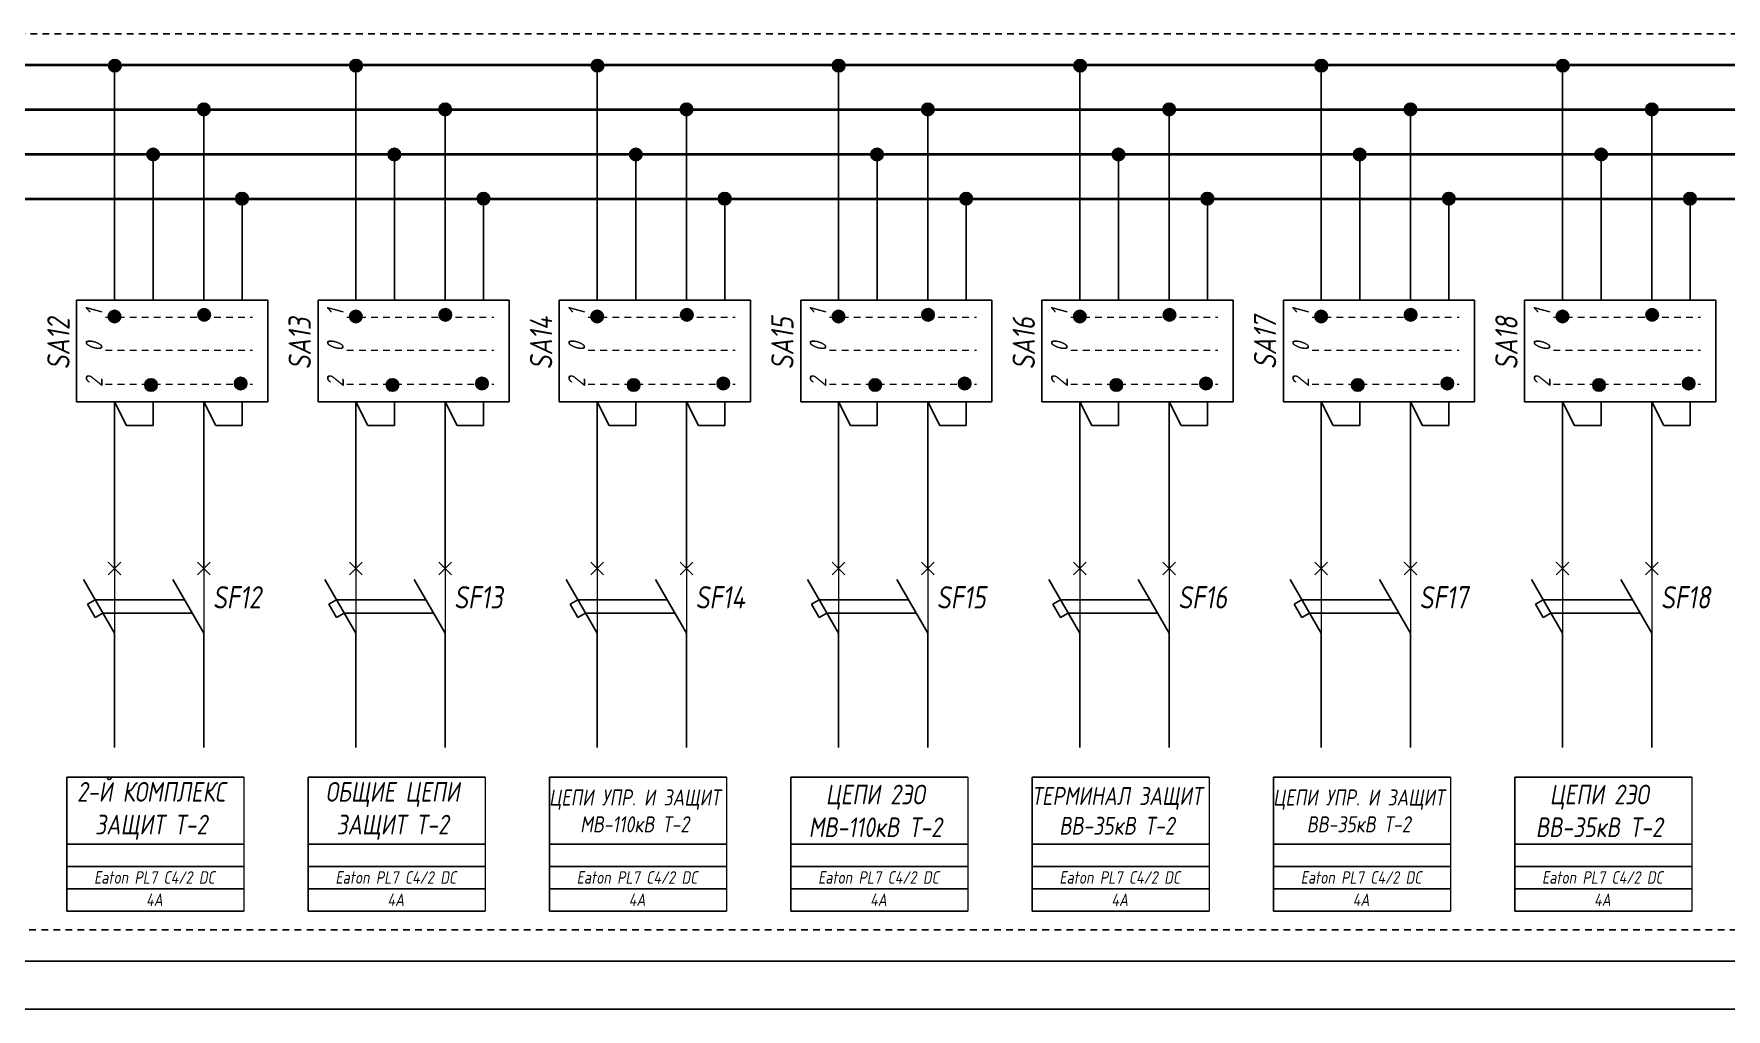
# Model space of a CAD drawing. Header units: millimetres. Extents: x 9 to 2240, y -207 to 4598.
# Drawn here: x 1487.4 to 1676.8, y 4023.9 to 4133.1 of the extents above; entities that cross this region are included whole.
import ezdxf

# ---------------------------------------------------------------- set-up
doc = ezdxf.new("R2010")
doc.units = ezdxf.units.MM
doc.linetypes.add('JIS_02_0.7', pattern=[1.35, 0.75, -0.6])
doc.layers.add('Разрывы', color=10, linetype='Continuous')
doc.styles.add('eskdw', font='', dxfattribs={"oblique": 10})
doc.styles.add('GOST', font='', dxfattribs={"oblique": 10, "height": 2.5})
doc.styles.get("Standard").update_dxf_attribs({"font": '', "oblique": 10, "height": 2.5})
doc.styles.add('Гост', font='', dxfattribs={"oblique": 10, "height": 1.4})
doc.styles.get('eskdw').set_extended_font_data('GOST type A')
doc.styles.get('GOST').set_extended_font_data('GOST type A')
doc.styles.get('Standard').set_extended_font_data('GOST type A')
doc.styles.get('Гост').set_extended_font_data('GOST type A')

msp = doc.modelspace()

# ---------------------------------------------------------------- hatches: boundary and pattern name
for points in [[(1497.15, 4129.56, 1), (1495.75, 4129.56, 1)], [(1497.15, 4129.56, 1), (1495.75, 4129.56, 1)], [(1524.16, 4129.56, 1), (1522.76, 4129.56, 1)], [(1524.16, 4129.56, 1), (1522.76, 4129.56, 1)], [(1551.18, 4129.56, 1), (1549.78, 4129.56, 1)], [(1551.18, 4129.56, 1), (1549.78, 4129.56, 1)], [(1578.19, 4129.56, 1), (1576.79, 4129.56, 1)], [(1578.19, 4129.56, 1), (1576.79, 4129.56, 1)], [(1605.21, 4129.56, 1), (1603.81, 4129.56, 1)], [(1605.21, 4129.56, 1), (1603.81, 4129.56, 1)], [(1632.22, 4129.56, 1), (1630.82, 4129.56, 1)], [(1632.22, 4129.56, 1), (1630.82, 4129.56, 1)], [(1659.24, 4129.56, 1), (1657.84, 4129.56, 1)], [(1659.24, 4129.56, 1), (1657.84, 4129.56, 1)], [(1507.12, 4124.67, 1), (1505.72, 4124.67, 1)], [(1507.12, 4124.67, 1), (1505.72, 4124.67, 1)], [(1534.14, 4124.67, 1), (1532.74, 4124.67, 1)], [(1534.14, 4124.67, 1), (1532.74, 4124.67, 1)], [(1561.15, 4124.67, 1), (1559.75, 4124.67, 1)], [(1561.15, 4124.67, 1), (1559.75, 4124.67, 1)], [(1588.17, 4124.67, 1), (1586.77, 4124.67, 1)], [(1588.17, 4124.67, 1), (1586.77, 4124.67, 1)], [(1615.18, 4124.67, 1), (1613.78, 4124.67, 1)], [(1615.18, 4124.67, 1), (1613.78, 4124.67, 1)], [(1642.2, 4124.67, 1), (1640.8, 4124.67, 1)], [(1642.2, 4124.67, 1), (1640.8, 4124.67, 1)], [(1669.21, 4124.67, 1), (1667.81, 4124.67, 1)], [(1669.21, 4124.67, 1), (1667.81, 4124.67, 1)], [(1501.44, 4119.63, 1), (1500.04, 4119.63, 1)], [(1501.44, 4119.63, 1), (1500.04, 4119.63, 1)], [(1528.45, 4119.63, 1), (1527.05, 4119.63, 1)], [(1528.45, 4119.63, 1), (1527.05, 4119.63, 1)], [(1555.47, 4119.63, 1), (1554.07, 4119.63, 1)], [(1555.47, 4119.63, 1), (1554.07, 4119.63, 1)], [(1582.48, 4119.63, 1), (1581.08, 4119.63, 1)], [(1582.48, 4119.63, 1), (1581.08, 4119.63, 1)], [(1609.5, 4119.63, 1), (1608.1, 4119.63, 1)], [(1609.5, 4119.63, 1), (1608.1, 4119.63, 1)], [(1636.51, 4119.63, 1), (1635.11, 4119.63, 1)], [(1636.51, 4119.63, 1), (1635.11, 4119.63, 1)], [(1663.53, 4119.63, 1), (1662.13, 4119.63, 1)], [(1663.53, 4119.63, 1), (1662.13, 4119.63, 1)], [(1511.4, 4114.68, 1), (1510, 4114.68, 1)], [(1511.4, 4114.68, 1), (1510, 4114.68, 1)], [(1538.42, 4114.68, 1), (1537.02, 4114.68, 1)], [(1538.42, 4114.68, 1), (1537.02, 4114.68, 1)], [(1565.43, 4114.68, 1), (1564.03, 4114.68, 1)], [(1565.43, 4114.68, 1), (1564.03, 4114.68, 1)], [(1592.45, 4114.68, 1), (1591.05, 4114.68, 1)], [(1592.45, 4114.68, 1), (1591.05, 4114.68, 1)], [(1619.46, 4114.68, 1), (1618.06, 4114.68, 1)], [(1619.46, 4114.68, 1), (1618.06, 4114.68, 1)], [(1646.48, 4114.68, 1), (1645.08, 4114.68, 1)], [(1646.48, 4114.68, 1), (1645.08, 4114.68, 1)], [(1673.49, 4114.68, 1), (1672.09, 4114.68, 1)], [(1673.49, 4114.68, 1), (1672.09, 4114.68, 1)], [(1496.42, 4102.19, 1), (1496.42, 4100.79, 1)], [(1496.42, 4102.19, 1), (1496.42, 4100.79, 1)], [(1496.42, 4102.19, 1), (1496.42, 4100.79, 1)], [(1506.45, 4102.37, 1), (1506.45, 4100.97, 1)], [(1506.45, 4102.37, 1), (1506.45, 4100.97, 1)], [(1506.45, 4102.37, 1), (1506.45, 4100.97, 1)], [(1523.44, 4102.19, 1), (1523.44, 4100.79, 1)], [(1523.44, 4102.19, 1), (1523.44, 4100.79, 1)], [(1523.44, 4102.19, 1), (1523.44, 4100.79, 1)], [(1533.46, 4102.37, 1), (1533.46, 4100.97, 1)], [(1533.46, 4102.37, 1), (1533.46, 4100.97, 1)], [(1533.46, 4102.37, 1), (1533.46, 4100.97, 1)], [(1550.45, 4102.19, 1), (1550.45, 4100.79, 1)], [(1550.45, 4102.19, 1), (1550.45, 4100.79, 1)], [(1550.45, 4102.19, 1), (1550.45, 4100.79, 1)], [(1560.48, 4102.37, 1), (1560.48, 4100.97, 1)], [(1560.48, 4102.37, 1), (1560.48, 4100.97, 1)], [(1560.48, 4102.37, 1), (1560.48, 4100.97, 1)], [(1577.47, 4102.19, 1), (1577.47, 4100.79, 1)], [(1577.47, 4102.19, 1), (1577.47, 4100.79, 1)], [(1577.47, 4102.19, 1), (1577.47, 4100.79, 1)], [(1587.49, 4102.37, 1), (1587.49, 4100.97, 1)], [(1587.49, 4102.37, 1), (1587.49, 4100.97, 1)], [(1587.49, 4102.37, 1), (1587.49, 4100.97, 1)], [(1604.48, 4102.19, 1), (1604.48, 4100.79, 1)], [(1604.48, 4102.19, 1), (1604.48, 4100.79, 1)], [(1604.48, 4102.19, 1), (1604.48, 4100.79, 1)], [(1614.51, 4102.37, 1), (1614.51, 4100.97, 1)], [(1614.51, 4102.37, 1), (1614.51, 4100.97, 1)], [(1614.51, 4102.37, 1), (1614.51, 4100.97, 1)], [(1631.5, 4102.19, 1), (1631.5, 4100.79, 1)], [(1631.5, 4102.19, 1), (1631.5, 4100.79, 1)], [(1631.5, 4102.19, 1), (1631.5, 4100.79, 1)], [(1641.52, 4102.37, 1), (1641.52, 4100.97, 1)], [(1641.52, 4102.37, 1), (1641.52, 4100.97, 1)], [(1641.52, 4102.37, 1), (1641.52, 4100.97, 1)], [(1658.51, 4102.19, 1), (1658.51, 4100.79, 1)], [(1658.51, 4102.19, 1), (1658.51, 4100.79, 1)], [(1658.51, 4102.19, 1), (1658.51, 4100.79, 1)], [(1668.54, 4102.37, 1), (1668.54, 4100.97, 1)], [(1668.54, 4102.37, 1), (1668.54, 4100.97, 1)], [(1668.54, 4102.37, 1), (1668.54, 4100.97, 1)], [(1500.51, 4094.52, 1), (1500.51, 4093.12, 1)], [(1500.51, 4094.52, 1), (1500.51, 4093.12, 1)], [(1500.51, 4094.52, 1), (1500.51, 4093.12, 1)], [(1510.54, 4094.69, 1), (1510.54, 4093.29, 1)], [(1510.54, 4094.69, 1), (1510.54, 4093.29, 1)], [(1510.54, 4094.69, 1), (1510.54, 4093.29, 1)], [(1527.53, 4094.52, 1), (1527.53, 4093.12, 1)], [(1527.53, 4094.52, 1), (1527.53, 4093.12, 1)], [(1527.53, 4094.52, 1), (1527.53, 4093.12, 1)], [(1537.55, 4094.69, 1), (1537.55, 4093.29, 1)], [(1537.55, 4094.69, 1), (1537.55, 4093.29, 1)], [(1537.55, 4094.69, 1), (1537.55, 4093.29, 1)], [(1554.54, 4094.52, 1), (1554.54, 4093.12, 1)], [(1554.54, 4094.52, 1), (1554.54, 4093.12, 1)], [(1554.54, 4094.52, 1), (1554.54, 4093.12, 1)], [(1564.57, 4094.69, 1), (1564.57, 4093.29, 1)], [(1564.57, 4094.69, 1), (1564.57, 4093.29, 1)], [(1564.57, 4094.69, 1), (1564.57, 4093.29, 1)], [(1581.56, 4094.52, 1), (1581.56, 4093.12, 1)], [(1581.56, 4094.52, 1), (1581.56, 4093.12, 1)], [(1581.56, 4094.52, 1), (1581.56, 4093.12, 1)], [(1591.58, 4094.69, 1), (1591.58, 4093.29, 1)], [(1591.58, 4094.69, 1), (1591.58, 4093.29, 1)], [(1591.58, 4094.69, 1), (1591.58, 4093.29, 1)], [(1608.57, 4094.52, 1), (1608.57, 4093.12, 1)], [(1608.57, 4094.52, 1), (1608.57, 4093.12, 1)], [(1608.57, 4094.52, 1), (1608.57, 4093.12, 1)], [(1618.6, 4094.69, 1), (1618.6, 4093.29, 1)], [(1618.6, 4094.69, 1), (1618.6, 4093.29, 1)], [(1618.6, 4094.69, 1), (1618.6, 4093.29, 1)], [(1635.59, 4094.52, 1), (1635.59, 4093.12, 1)], [(1635.59, 4094.52, 1), (1635.59, 4093.12, 1)], [(1635.59, 4094.52, 1), (1635.59, 4093.12, 1)], [(1645.61, 4094.69, 1), (1645.61, 4093.29, 1)], [(1645.61, 4094.69, 1), (1645.61, 4093.29, 1)], [(1645.61, 4094.69, 1), (1645.61, 4093.29, 1)], [(1662.6, 4094.52, 1), (1662.6, 4093.12, 1)], [(1662.6, 4094.52, 1), (1662.6, 4093.12, 1)], [(1662.6, 4094.52, 1), (1662.6, 4093.12, 1)], [(1672.63, 4094.69, 1), (1672.63, 4093.29, 1)], [(1672.63, 4094.69, 1), (1672.63, 4093.29, 1)], [(1672.63, 4094.69, 1), (1672.63, 4093.29, 1)]]:
    msp.add_hatch(color=256).paths.add_polyline_path(points)

# ---------------------------------------------------------------- linework, layer by layer
at = {"linetype": 'JIS_02_0.7'}
for p, q in [((1927.85, 4133.13), (1171.84, 4133.13)), ((1172.33, 4032.81), (2075.97, 4032.81))]:
    msp.add_line(p, q, dxfattribs=at)
at = {"lineweight": 40}
for p, q in [((1191.57, 4129.67), (2065.66, 4129.67)), ((1191.57, 4124.67), (2065.66, 4124.67)), ((1191.57, 4119.67), (2065.66, 4119.67)), ((1191.57, 4114.67), (2065.66, 4114.67))]:
    msp.add_line(p, q, dxfattribs=at)
for p, q in [((1496.42, 4103.32), (1496.42, 4129.67)), ((1523.44, 4103.32), (1523.44, 4129.67)), ((1550.45, 4103.32), (1550.45, 4129.67)), ((1577.47, 4103.32), (1577.47, 4129.67)), ((1604.48, 4103.32), (1604.48, 4129.67)), ((1631.5, 4103.32), (1631.5, 4129.67)), ((1658.51, 4103.32), (1658.51, 4129.67)), ((1506.42, 4103.38), (1506.42, 4124.73)), ((1533.44, 4103.38), (1533.44, 4124.73)), ((1560.45, 4103.38), (1560.45, 4124.73)), ((1587.47, 4103.38), (1587.47, 4124.73)), ((1614.48, 4103.38), (1614.48, 4124.73)), ((1641.5, 4103.38), (1641.5, 4124.73)), ((1668.51, 4103.38), (1668.51, 4124.73)), ((1500.74, 4103.32), (1500.74, 4119.67)), ((1527.75, 4103.32), (1527.75, 4119.67)), ((1554.77, 4103.32), (1554.77, 4119.67)), ((1581.78, 4103.32), (1581.78, 4119.67)), ((1608.8, 4103.32), (1608.8, 4119.67)), ((1635.81, 4103.32), (1635.81, 4119.67)), ((1662.83, 4103.32), (1662.83, 4119.67)), ((1510.7, 4103.32), (1510.7, 4114.67)), ((1537.72, 4103.32), (1537.72, 4114.67)), ((1564.73, 4103.32), (1564.73, 4114.67)), ((1591.75, 4103.32), (1591.75, 4114.67)), ((1618.76, 4103.32), (1618.76, 4114.67)), ((1645.78, 4103.32), (1645.78, 4114.67)), ((1672.79, 4103.32), (1672.79, 4114.67)), ((1492.18, 4103.32), (1513.58, 4103.32)), ((1492.18, 4091.93), (1492.18, 4103.32)), ((1513.58, 4103.32), (1513.58, 4091.93)), ((1519.2, 4103.32), (1540.59, 4103.32)), ((1519.2, 4091.93), (1519.2, 4103.32)), ((1540.59, 4103.32), (1540.59, 4091.93)), ((1546.21, 4103.32), (1567.61, 4103.32)), ((1546.21, 4091.93), (1546.21, 4103.32)), ((1567.61, 4103.32), (1567.61, 4091.93)), ((1573.23, 4103.32), (1594.62, 4103.32)), ((1573.23, 4091.93), (1573.23, 4103.32)), ((1594.62, 4103.32), (1594.62, 4091.93)), ((1600.24, 4103.32), (1621.64, 4103.32)), ((1600.24, 4091.93), (1600.24, 4103.32)), ((1621.64, 4103.32), (1621.64, 4091.93)), ((1627.26, 4103.32), (1648.65, 4103.32)), ((1627.26, 4091.93), (1627.26, 4103.32)), ((1648.65, 4103.32), (1648.65, 4091.93)), ((1654.27, 4103.32), (1675.67, 4103.32)), ((1654.27, 4091.93), (1654.27, 4103.32)), ((1675.67, 4103.32), (1675.67, 4091.93)), ((1496.42, 4091.93), (1492.18, 4091.93)), ((1513.58, 4091.93), (1496.42, 4091.93)), ((1496.42, 4091.93), (1496.42, 4073.27)), ((1496.42, 4091.93), (1497.77, 4089.3)), ((1500.74, 4091.93), (1500.74, 4089.3)), ((1506.42, 4091.93), (1506.42, 4073.27)), ((1506.42, 4091.93), (1507.77, 4089.3)), ((1510.7, 4091.93), (1510.7, 4089.3)), ((1523.44, 4091.93), (1519.2, 4091.93)), ((1540.59, 4091.93), (1523.44, 4091.93)), ((1523.44, 4091.93), (1523.44, 4073.27)), ((1523.44, 4091.93), (1524.78, 4089.3)), ((1527.75, 4091.93), (1527.75, 4089.3)), ((1533.44, 4091.93), (1533.44, 4073.27)), ((1533.44, 4091.93), (1534.78, 4089.3)), ((1537.72, 4091.93), (1537.72, 4089.3)), ((1550.45, 4091.93), (1546.21, 4091.93)), ((1567.61, 4091.93), (1550.45, 4091.93)), ((1550.45, 4091.93), (1550.45, 4073.27)), ((1550.45, 4091.93), (1551.8, 4089.3)), ((1554.77, 4091.93), (1554.77, 4089.3)), ((1560.45, 4091.93), (1560.45, 4073.27)), ((1560.45, 4091.93), (1561.8, 4089.3)), ((1564.73, 4091.93), (1564.73, 4089.3)), ((1577.47, 4091.93), (1573.23, 4091.93)), ((1594.62, 4091.93), (1577.47, 4091.93)), ((1577.47, 4091.93), (1577.47, 4073.27)), ((1577.47, 4091.93), (1578.81, 4089.3)), ((1581.78, 4091.93), (1581.78, 4089.3)), ((1587.47, 4091.93), (1587.47, 4073.27)), ((1587.47, 4091.93), (1588.81, 4089.3)), ((1591.75, 4091.93), (1591.75, 4089.3)), ((1604.48, 4091.93), (1600.24, 4091.93)), ((1621.64, 4091.93), (1604.48, 4091.93)), ((1604.48, 4091.93), (1604.48, 4073.27)), ((1604.48, 4091.93), (1605.83, 4089.3)), ((1608.8, 4091.93), (1608.8, 4089.3)), ((1614.48, 4091.93), (1614.48, 4073.27)), ((1614.48, 4091.93), (1615.83, 4089.3)), ((1618.76, 4091.93), (1618.76, 4089.3)), ((1631.5, 4091.93), (1627.26, 4091.93)), ((1648.65, 4091.93), (1631.5, 4091.93)), ((1631.5, 4091.93), (1631.5, 4073.27)), ((1631.5, 4091.93), (1632.84, 4089.3)), ((1635.81, 4091.93), (1635.81, 4089.3)), ((1641.5, 4091.93), (1641.5, 4073.27)), ((1641.5, 4091.93), (1642.84, 4089.3)), ((1645.78, 4091.93), (1645.78, 4089.3)), ((1658.51, 4091.93), (1654.27, 4091.93)), ((1675.67, 4091.93), (1658.51, 4091.93)), ((1658.51, 4091.93), (1658.51, 4073.27)), ((1658.51, 4091.93), (1659.86, 4089.3)), ((1662.83, 4091.93), (1662.83, 4089.3)), ((1668.51, 4091.93), (1668.51, 4073.27)), ((1668.51, 4091.93), (1669.86, 4089.3)), ((1672.79, 4091.93), (1672.79, 4089.3)), ((1497.77, 4089.3), (1500.74, 4089.3)), ((1507.77, 4089.3), (1510.7, 4089.3)), ((1524.78, 4089.3), (1527.75, 4089.3)), ((1534.78, 4089.3), (1537.72, 4089.3)), ((1551.8, 4089.3), (1554.77, 4089.3)), ((1561.8, 4089.3), (1564.73, 4089.3)), ((1578.81, 4089.3), (1581.78, 4089.3)), ((1588.81, 4089.3), (1591.75, 4089.3)), ((1605.83, 4089.3), (1608.8, 4089.3)), ((1615.83, 4089.3), (1618.76, 4089.3)), ((1632.84, 4089.3), (1635.81, 4089.3)), ((1642.84, 4089.3), (1645.78, 4089.3)), ((1659.86, 4089.3), (1662.83, 4089.3)), ((1669.86, 4089.3), (1672.79, 4089.3)), ((1495.72, 4072.56), (1497.13, 4073.98)), ((1497.13, 4072.56), (1495.72, 4073.98)), ((1505.72, 4072.56), (1507.13, 4073.98)), ((1507.13, 4072.56), (1505.72, 4073.98)), ((1522.73, 4072.56), (1524.15, 4073.98)), ((1524.15, 4072.56), (1522.73, 4073.98)), ((1532.73, 4072.56), (1534.15, 4073.98)), ((1534.15, 4072.56), (1532.73, 4073.98)), ((1549.75, 4072.56), (1551.16, 4073.98)), ((1551.16, 4072.56), (1549.75, 4073.98)), ((1559.75, 4072.56), (1561.16, 4073.98)), ((1561.16, 4072.56), (1559.75, 4073.98)), ((1576.76, 4072.56), (1578.18, 4073.98)), ((1578.18, 4072.56), (1576.76, 4073.98)), ((1586.76, 4072.56), (1588.18, 4073.98)), ((1588.18, 4072.56), (1586.76, 4073.98)), ((1603.78, 4072.56), (1605.19, 4073.98)), ((1605.19, 4072.56), (1603.78, 4073.98)), ((1613.78, 4072.56), (1615.19, 4073.98)), ((1615.19, 4072.56), (1613.78, 4073.98)), ((1630.79, 4072.56), (1632.21, 4073.98)), ((1632.21, 4072.56), (1630.79, 4073.98)), ((1640.79, 4072.56), (1642.21, 4073.98)), ((1642.21, 4072.56), (1640.79, 4073.98)), ((1657.81, 4072.56), (1659.22, 4073.98)), ((1659.22, 4072.56), (1657.81, 4073.98)), ((1667.81, 4072.56), (1669.22, 4073.98)), ((1669.22, 4072.56), (1667.81, 4073.98)), ((1496.42, 4066.03), (1492.96, 4072.03)), ((1506.42, 4066.03), (1502.96, 4072.03)), ((1523.44, 4066.03), (1519.98, 4072.03)), ((1533.44, 4066.03), (1529.98, 4072.03)), ((1550.45, 4066.03), (1546.99, 4072.03)), ((1560.45, 4066.03), (1556.99, 4072.03)), ((1577.47, 4066.03), (1574.01, 4072.03)), ((1587.47, 4066.03), (1584.01, 4072.03)), ((1604.48, 4066.03), (1601.02, 4072.03)), ((1614.48, 4066.03), (1611.02, 4072.03)), ((1631.5, 4066.03), (1628.04, 4072.03)), ((1641.5, 4066.03), (1638.04, 4072.03)), ((1658.51, 4066.03), (1655.05, 4072.03)), ((1668.51, 4066.03), (1665.05, 4072.03)), ((1494.26, 4069.78), (1493.39, 4069.28)), ((1494.26, 4067.78), (1493.39, 4069.28)), ((1493.83, 4070.53), (1493.83, 4070.53)), ((1493.83, 4070.53), (1493.83, 4070.53)), ((1494.26, 4069.78), (1504.26, 4069.78)), ((1503.83, 4070.53), (1503.83, 4070.53)), ((1521.27, 4069.78), (1520.41, 4069.28)), ((1521.27, 4067.78), (1520.41, 4069.28)), ((1520.84, 4070.53), (1520.84, 4070.53)), ((1520.84, 4070.53), (1520.84, 4070.53)), ((1521.27, 4069.78), (1531.27, 4069.78)), ((1530.84, 4070.53), (1530.84, 4070.53)), ((1548.29, 4069.78), (1547.42, 4069.28)), ((1548.29, 4067.78), (1547.42, 4069.28)), ((1547.86, 4070.53), (1547.86, 4070.53)), ((1547.86, 4070.53), (1547.86, 4070.53)), ((1548.29, 4069.78), (1558.29, 4069.78)), ((1557.86, 4070.53), (1557.86, 4070.53)), ((1575.3, 4069.78), (1574.44, 4069.28)), ((1575.3, 4067.78), (1574.44, 4069.28)), ((1574.87, 4070.53), (1574.87, 4070.53)), ((1574.87, 4070.53), (1574.87, 4070.53)), ((1575.3, 4069.78), (1585.3, 4069.78)), ((1584.87, 4070.53), (1584.87, 4070.53)), ((1602.32, 4069.78), (1601.45, 4069.28)), ((1602.32, 4067.78), (1601.45, 4069.28)), ((1601.89, 4070.53), (1601.89, 4070.53)), ((1601.89, 4070.53), (1601.89, 4070.53)), ((1602.32, 4069.78), (1612.32, 4069.78)), ((1611.89, 4070.53), (1611.89, 4070.53)), ((1629.33, 4069.78), (1628.47, 4069.28)), ((1629.33, 4067.78), (1628.47, 4069.28)), ((1628.9, 4070.53), (1628.9, 4070.53)), ((1628.9, 4070.53), (1628.9, 4070.53)), ((1629.33, 4069.78), (1639.33, 4069.78)), ((1638.9, 4070.53), (1638.9, 4070.53)), ((1656.35, 4069.78), (1655.48, 4069.28)), ((1656.35, 4067.78), (1655.48, 4069.28)), ((1655.92, 4070.53), (1655.92, 4070.53)), ((1655.92, 4070.53), (1655.92, 4070.53)), ((1656.35, 4069.78), (1666.35, 4069.78)), ((1665.92, 4070.53), (1665.92, 4070.53)), ((1495.13, 4068.28), (1494.26, 4067.78)), ((1495.13, 4068.28), (1505.13, 4068.28)), ((1522.14, 4068.28), (1521.27, 4067.78)), ((1522.14, 4068.28), (1532.14, 4068.28)), ((1549.16, 4068.28), (1548.29, 4067.78)), ((1549.16, 4068.28), (1559.16, 4068.28)), ((1576.17, 4068.28), (1575.3, 4067.78)), ((1576.17, 4068.28), (1586.17, 4068.28)), ((1603.19, 4068.28), (1602.32, 4067.78)), ((1603.19, 4068.28), (1613.19, 4068.28)), ((1630.2, 4068.28), (1629.33, 4067.78)), ((1630.2, 4068.28), (1640.2, 4068.28)), ((1657.22, 4068.28), (1656.35, 4067.78)), ((1657.22, 4068.28), (1667.22, 4068.28)), ((1496.42, 4066.03), (1496.42, 4053.24)), ((1506.42, 4066.03), (1506.42, 4053.24)), ((1523.44, 4066.03), (1523.44, 4053.24)), ((1533.44, 4066.03), (1533.44, 4053.24)), ((1550.45, 4066.03), (1550.45, 4053.24)), ((1560.45, 4066.03), (1560.45, 4053.24)), ((1577.47, 4066.03), (1577.47, 4053.24)), ((1587.47, 4066.03), (1587.47, 4053.24)), ((1604.48, 4066.03), (1604.48, 4053.24)), ((1614.48, 4066.03), (1614.48, 4053.24)), ((1631.5, 4066.03), (1631.5, 4053.24)), ((1641.5, 4066.03), (1641.5, 4053.24)), ((1658.51, 4066.03), (1658.51, 4053.24)), ((1668.51, 4066.03), (1668.51, 4053.24)), ((1491.08, 4049.9), (1510.89, 4049.9)), ((1491.08, 4034.9), (1491.08, 4049.9)), ((1518.1, 4049.9), (1537.91, 4049.9)), ((1518.1, 4034.9), (1518.1, 4049.9)), ((1545.11, 4049.9), (1564.92, 4049.9)), ((1545.11, 4034.9), (1545.11, 4049.9)), ((1572.13, 4049.9), (1591.94, 4049.9)), ((1572.13, 4034.9), (1572.13, 4049.9)), ((1599.14, 4049.9), (1618.95, 4049.9)), ((1599.14, 4034.9), (1599.14, 4049.9)), ((1626.16, 4049.9), (1645.97, 4049.9)), ((1626.16, 4034.9), (1626.16, 4049.9)), ((1653.17, 4049.9), (1672.98, 4049.9)), ((1653.17, 4034.9), (1653.17, 4049.9)), ((1491.08, 4042.4), (1510.89, 4042.4)), ((1518.1, 4042.4), (1537.91, 4042.4)), ((1545.11, 4042.4), (1564.92, 4042.4)), ((1572.13, 4042.4), (1591.94, 4042.4)), ((1599.14, 4042.4), (1618.95, 4042.4)), ((1626.16, 4042.4), (1645.97, 4042.4)), ((1653.17, 4042.4), (1672.98, 4042.4)), ((1491.08, 4039.9), (1510.89, 4039.9)), ((1518.1, 4039.9), (1537.91, 4039.9)), ((1545.11, 4039.9), (1564.92, 4039.9)), ((1572.13, 4039.9), (1591.94, 4039.9)), ((1599.14, 4039.9), (1618.95, 4039.9)), ((1626.16, 4039.9), (1645.97, 4039.9)), ((1653.17, 4039.9), (1672.98, 4039.9)), ((1491.08, 4037.4), (1510.89, 4037.4)), ((1518.1, 4037.4), (1537.91, 4037.4)), ((1545.11, 4037.4), (1564.92, 4037.4)), ((1572.13, 4037.4), (1591.94, 4037.4)), ((1599.14, 4037.4), (1618.95, 4037.4)), ((1626.16, 4037.4), (1645.97, 4037.4)), ((1653.17, 4037.4), (1672.98, 4037.4)), ((1491.08, 4034.9), (1510.89, 4034.9)), ((1491.08, 4034.9), (1510.89, 4034.9)), ((1518.1, 4034.9), (1537.91, 4034.9)), ((1518.1, 4034.9), (1537.91, 4034.9)), ((1545.11, 4034.9), (1564.92, 4034.9)), ((1545.11, 4034.9), (1564.92, 4034.9)), ((1572.13, 4034.9), (1591.94, 4034.9)), ((1572.13, 4034.9), (1591.94, 4034.9)), ((1599.14, 4034.9), (1618.95, 4034.9)), ((1599.14, 4034.9), (1618.95, 4034.9)), ((1626.16, 4034.9), (1645.97, 4034.9)), ((1626.16, 4034.9), (1645.97, 4034.9)), ((1653.17, 4034.9), (1672.98, 4034.9)), ((1653.17, 4034.9), (1672.98, 4034.9)), ((1167.52, 4029.31), (2092.74, 4029.31)), ((1147.52, 4023.95), (2240.14, 4023.95))]:
    msp.add_line(p, q)
at = {"linetype": 'JIS_02_0.7', "lineweight": 15}
for p, q in [((1495.42, 4101.42), (1511.86, 4101.42)), ((1522.44, 4101.42), (1538.87, 4101.42)), ((1549.45, 4101.42), (1565.89, 4101.42)), ((1576.47, 4101.42), (1592.9, 4101.42)), ((1603.48, 4101.42), (1619.92, 4101.42)), ((1630.5, 4101.42), (1646.93, 4101.42)), ((1657.51, 4101.42), (1673.95, 4101.42)), ((1495.42, 4097.72), (1511.86, 4097.72)), ((1522.44, 4097.72), (1538.87, 4097.72)), ((1549.45, 4097.72), (1565.89, 4097.72)), ((1576.47, 4097.72), (1592.9, 4097.72)), ((1603.48, 4097.72), (1619.92, 4097.72)), ((1630.5, 4097.72), (1646.93, 4097.72)), ((1657.51, 4097.72), (1673.95, 4097.72)), ((1495.42, 4093.93), (1511.86, 4093.93)), ((1522.44, 4093.93), (1538.87, 4093.93)), ((1549.45, 4093.93), (1565.89, 4093.93)), ((1576.47, 4093.93), (1592.9, 4093.93)), ((1603.48, 4093.93), (1619.92, 4093.93)), ((1630.5, 4093.93), (1646.93, 4093.93)), ((1657.51, 4093.93), (1673.95, 4093.93))]:
    msp.add_line(p, q, dxfattribs=at)
at = {"lineweight": 9}
for p, q in [((1510.89, 4049.9), (1510.89, 4034.9)), ((1510.89, 4049.9), (1510.89, 4034.9)), ((1537.91, 4049.9), (1537.91, 4034.9)), ((1537.91, 4049.9), (1537.91, 4034.9)), ((1564.92, 4049.9), (1564.92, 4034.9)), ((1564.92, 4049.9), (1564.92, 4034.9)), ((1591.94, 4049.9), (1591.94, 4034.9)), ((1591.94, 4049.9), (1591.94, 4034.9)), ((1618.95, 4049.9), (1618.95, 4034.9)), ((1618.95, 4049.9), (1618.95, 4034.9)), ((1645.97, 4049.9), (1645.97, 4034.9)), ((1645.97, 4049.9), (1645.97, 4034.9)), ((1672.98, 4049.9), (1672.98, 4034.9)), ((1672.98, 4049.9), (1672.98, 4034.9))]:
    msp.add_line(p, q, dxfattribs=at)
for centre in [(1496.45, 4129.56), (1496.45, 4129.56), (1523.46, 4129.56), (1523.46, 4129.56), (1550.48, 4129.56), (1550.48, 4129.56), (1577.49, 4129.56), (1577.49, 4129.56), (1604.51, 4129.56), (1604.51, 4129.56), (1631.52, 4129.56), (1631.52, 4129.56), (1658.54, 4129.56), (1658.54, 4129.56), (1506.42, 4124.67), (1506.42, 4124.67), (1533.44, 4124.67), (1533.44, 4124.67), (1560.45, 4124.67), (1560.45, 4124.67), (1587.47, 4124.67), (1587.47, 4124.67), (1614.48, 4124.67), (1614.48, 4124.67), (1641.5, 4124.67), (1641.5, 4124.67), (1668.51, 4124.67), (1668.51, 4124.67), (1500.74, 4119.63), (1500.74, 4119.63), (1527.75, 4119.63), (1527.75, 4119.63), (1554.77, 4119.63), (1554.77, 4119.63), (1581.78, 4119.63), (1581.78, 4119.63), (1608.8, 4119.63), (1608.8, 4119.63), (1635.81, 4119.63), (1635.81, 4119.63), (1662.83, 4119.63), (1662.83, 4119.63), (1510.7, 4114.68), (1510.7, 4114.68), (1537.72, 4114.68), (1537.72, 4114.68), (1564.73, 4114.68), (1564.73, 4114.68), (1591.75, 4114.68), (1591.75, 4114.68), (1618.76, 4114.68), (1618.76, 4114.68), (1645.78, 4114.68), (1645.78, 4114.68), (1672.79, 4114.68), (1672.79, 4114.68), (1496.42, 4101.49), (1496.42, 4101.49), (1496.42, 4101.49), (1506.45, 4101.67), (1506.45, 4101.67), (1506.45, 4101.67), (1523.44, 4101.49), (1523.44, 4101.49), (1523.44, 4101.49), (1533.46, 4101.67), (1533.46, 4101.67), (1533.46, 4101.67), (1550.45, 4101.49), (1550.45, 4101.49), (1550.45, 4101.49), (1560.48, 4101.67), (1560.48, 4101.67), (1560.48, 4101.67), (1577.47, 4101.49), (1577.47, 4101.49), (1577.47, 4101.49), (1587.49, 4101.67), (1587.49, 4101.67), (1587.49, 4101.67), (1604.48, 4101.49), (1604.48, 4101.49), (1604.48, 4101.49), (1614.51, 4101.67), (1614.51, 4101.67), (1614.51, 4101.67), (1631.5, 4101.49), (1631.5, 4101.49), (1631.5, 4101.49), (1641.52, 4101.67), (1641.52, 4101.67), (1641.52, 4101.67), (1658.51, 4101.49), (1658.51, 4101.49), (1658.51, 4101.49), (1668.54, 4101.67), (1668.54, 4101.67), (1668.54, 4101.67), (1500.51, 4093.82), (1500.51, 4093.82), (1500.51, 4093.82), (1510.54, 4093.99), (1510.54, 4093.99), (1510.54, 4093.99), (1527.53, 4093.82), (1527.53, 4093.82), (1527.53, 4093.82), (1537.55, 4093.99), (1537.55, 4093.99), (1537.55, 4093.99), (1554.54, 4093.82), (1554.54, 4093.82), (1554.54, 4093.82), (1564.57, 4093.99), (1564.57, 4093.99), (1564.57, 4093.99), (1581.56, 4093.82), (1581.56, 4093.82), (1581.56, 4093.82), (1591.58, 4093.99), (1591.58, 4093.99), (1591.58, 4093.99), (1608.57, 4093.82), (1608.57, 4093.82), (1608.57, 4093.82), (1618.6, 4093.99), (1618.6, 4093.99), (1618.6, 4093.99), (1635.59, 4093.82), (1635.59, 4093.82), (1635.59, 4093.82), (1645.61, 4093.99), (1645.61, 4093.99), (1645.61, 4093.99), (1662.6, 4093.82), (1662.6, 4093.82), (1662.6, 4093.82), (1672.63, 4093.99), (1672.63, 4093.99), (1672.63, 4093.99)]:
    msp.add_circle(centre, 0.7)
at = {"layer": 'Разрывы', "lineweight": 13}
for p, q in [((1496.42, 4073.27), (1496.42, 4066.03)), ((1506.42, 4073.27), (1506.42, 4066.03)), ((1523.44, 4073.27), (1523.44, 4066.03)), ((1533.44, 4073.27), (1533.44, 4066.03)), ((1550.45, 4073.27), (1550.45, 4066.03)), ((1560.45, 4073.27), (1560.45, 4066.03)), ((1577.47, 4073.27), (1577.47, 4066.03)), ((1587.47, 4073.27), (1587.47, 4066.03)), ((1604.48, 4073.27), (1604.48, 4066.03)), ((1614.48, 4073.27), (1614.48, 4066.03)), ((1631.5, 4073.27), (1631.5, 4066.03)), ((1641.5, 4073.27), (1641.5, 4066.03)), ((1658.51, 4073.27), (1658.51, 4066.03)), ((1668.51, 4073.27), (1668.51, 4066.03))]:
    msp.add_line(p, q, dxfattribs=at)

# ---------------------------------------------------------------- texts
for s, height, style, oblique, p in [('SА12', 2.5, 'GOST', 10, (1491.39, 4095.54)), ('2   0   1', 1.9, 'eskdw', 15, (1495.08, 4093.58)), ('SА13', 2.5, 'GOST', 10, (1518.4, 4095.54)), ('2   0   1', 1.9, 'eskdw', 15, (1522.09, 4093.58)), ('SА14', 2.5, 'GOST', 10, (1545.42, 4095.54)), ('2   0   1', 1.9, 'eskdw', 15, (1549.11, 4093.58)), ('SА15', 2.5, 'GOST', 10, (1572.43, 4095.54)), ('2   0   1', 1.9, 'eskdw', 15, (1576.12, 4093.58)), ('SА16', 2.5, 'GOST', 10, (1599.45, 4095.54)), ('2   0   1', 1.9, 'eskdw', 15, (1603.14, 4093.58)), ('SА17', 2.5, 'eskdw', 15, (1626.46, 4095.54)), ('2   0   1', 1.9, 'eskdw', 15, (1630.15, 4093.58)), ('SА18', 2.5, 'GOST', 10, (1653.48, 4095.54)), ('2   0   1', 1.9, 'eskdw', 15, (1657.17, 4093.58))]:
    msp.add_text(s, height=height, rotation=90, dxfattribs=dict(style=style, oblique=oblique)).set_placement(p)
at = {"style": 'GOST', "oblique": 10}
for s, p in [('SF12', (1507.4, 4068.8)), ('SF13', (1534.41, 4068.8)), ('SF14', (1561.43, 4068.8)), ('SF15', (1588.44, 4068.8)), ('SF16', (1615.46, 4068.8)), ('SF17', (1642.47, 4068.8)), ('SF18', (1669.49, 4068.8))]:
    msp.add_text(s, height=2.5, dxfattribs=at).set_placement(p)
at = {"lineweight": 9, "width": 20, "attachment_point": 5, "style": 'Гост'}
for s, insert, char_height in [('\\pl-0.99;2-Й КОМПЛЕКС ЗАЩИТ Т-2', (1501.02, 4046.14), 2.2), ('\\pl-0.99;ОБЩИЕ ЦЕПИ ЗАЩИТ Т-2', (1528.04, 4046.14), 2.2), ('\\pl-0.81;ЦЕПИ УПР. И ЗАЩИТ МВ-110кВ Т-2', (1555.05, 4046.14), 1.8), ('\\pl-0.99;ЦЕПИ 2ЭО МВ-110кВ Т-2', (1582.07, 4046.14), 2.2), ('\\pl-0.9;ТЕРМИНАЛ ЗАЩИТ ВВ-35кВ Т-2', (1609.08, 4046.14), 2), ('\\pl-0.81;ЦЕПИ УПР. И ЗАЩИТ ВВ-35кВ Т-2', (1636.1, 4046.14), 1.8), ('\\pl-0.99;ЦЕПИ 2ЭО ВВ-35кВ Т-2', (1663.11, 4046.14), 2.2)]:
    msp.add_mtext(s, dxfattribs=dict(at, insert=insert, char_height=char_height))
at = {"lineweight": 9, "char_height": 1.4, "width": 20, "attachment_point": 5}
for s, insert in [('{\\fGOST 2.304 type A|b0|i0|c0|p34;Eaton PL7 C4/2\\fGOST 2.304 type A|b0|i0|c204|p34; \\fGOST 2.304 type A|b0|i0|c0|p34;DC}', (1500.89, 4038.69)), ('{\\fGOST 2.304 type A|b0|i0|c0|p34;Eaton PL7 C4/2\\fGOST 2.304 type A|b0|i0|c204|p34; \\fGOST 2.304 type A|b0|i0|c0|p34;DC}', (1527.91, 4038.69)), ('{\\fGOST 2.304 type A|b0|i0|c0|p34;Eaton PL7 C4/2\\fGOST 2.304 type A|b0|i0|c204|p34; \\fGOST 2.304 type A|b0|i0|c0|p34;DC}', (1554.92, 4038.69)), ('{\\fGOST 2.304 type A|b0|i0|c0|p34;Eaton PL7 C4/2\\fGOST 2.304 type A|b0|i0|c204|p34; \\fGOST 2.304 type A|b0|i0|c0|p34;DC}', (1581.94, 4038.69)), ('{\\fGOST 2.304 type A|b0|i0|c0|p34;Eaton PL7 C4/2\\fGOST 2.304 type A|b0|i0|c204|p34; \\fGOST 2.304 type A|b0|i0|c0|p34;DC}', (1608.95, 4038.69)), ('{\\fGOST 2.304 type A|b0|i0|c0|p34;Eaton PL7 C4/2\\fGOST 2.304 type A|b0|i0|c204|p34; \\fGOST 2.304 type A|b0|i0|c0|p34;DC}', (1635.97, 4038.69)), ('{\\fGOST 2.304 type A|b0|i0|c0|p34;Eaton PL7 C4/2\\fGOST 2.304 type A|b0|i0|c204|p34; \\fGOST 2.304 type A|b0|i0|c0|p34;DC}', (1662.98, 4038.69)), ('{\\fGOST 2.304 type A|b0|i0|c204|p34;4А}', (1500.89, 4036.19)), ('{\\fGOST 2.304 type A|b0|i0|c204|p34;4А}', (1527.91, 4036.19)), ('{\\fGOST 2.304 type A|b0|i0|c204|p34;4А}', (1554.92, 4036.19)), ('{\\fGOST 2.304 type A|b0|i0|c204|p34;4А}', (1581.94, 4036.19)), ('{\\fGOST 2.304 type A|b0|i0|c204|p34;4А}', (1608.95, 4036.19)), ('{\\fGOST 2.304 type A|b0|i0|c204|p34;4А}', (1635.97, 4036.19)), ('{\\fGOST 2.304 type A|b0|i0|c204|p34;4А}', (1662.98, 4036.19))]:
    msp.add_mtext(s, dxfattribs=dict(at, insert=insert))

doc.saveas('drawing.dxf')
